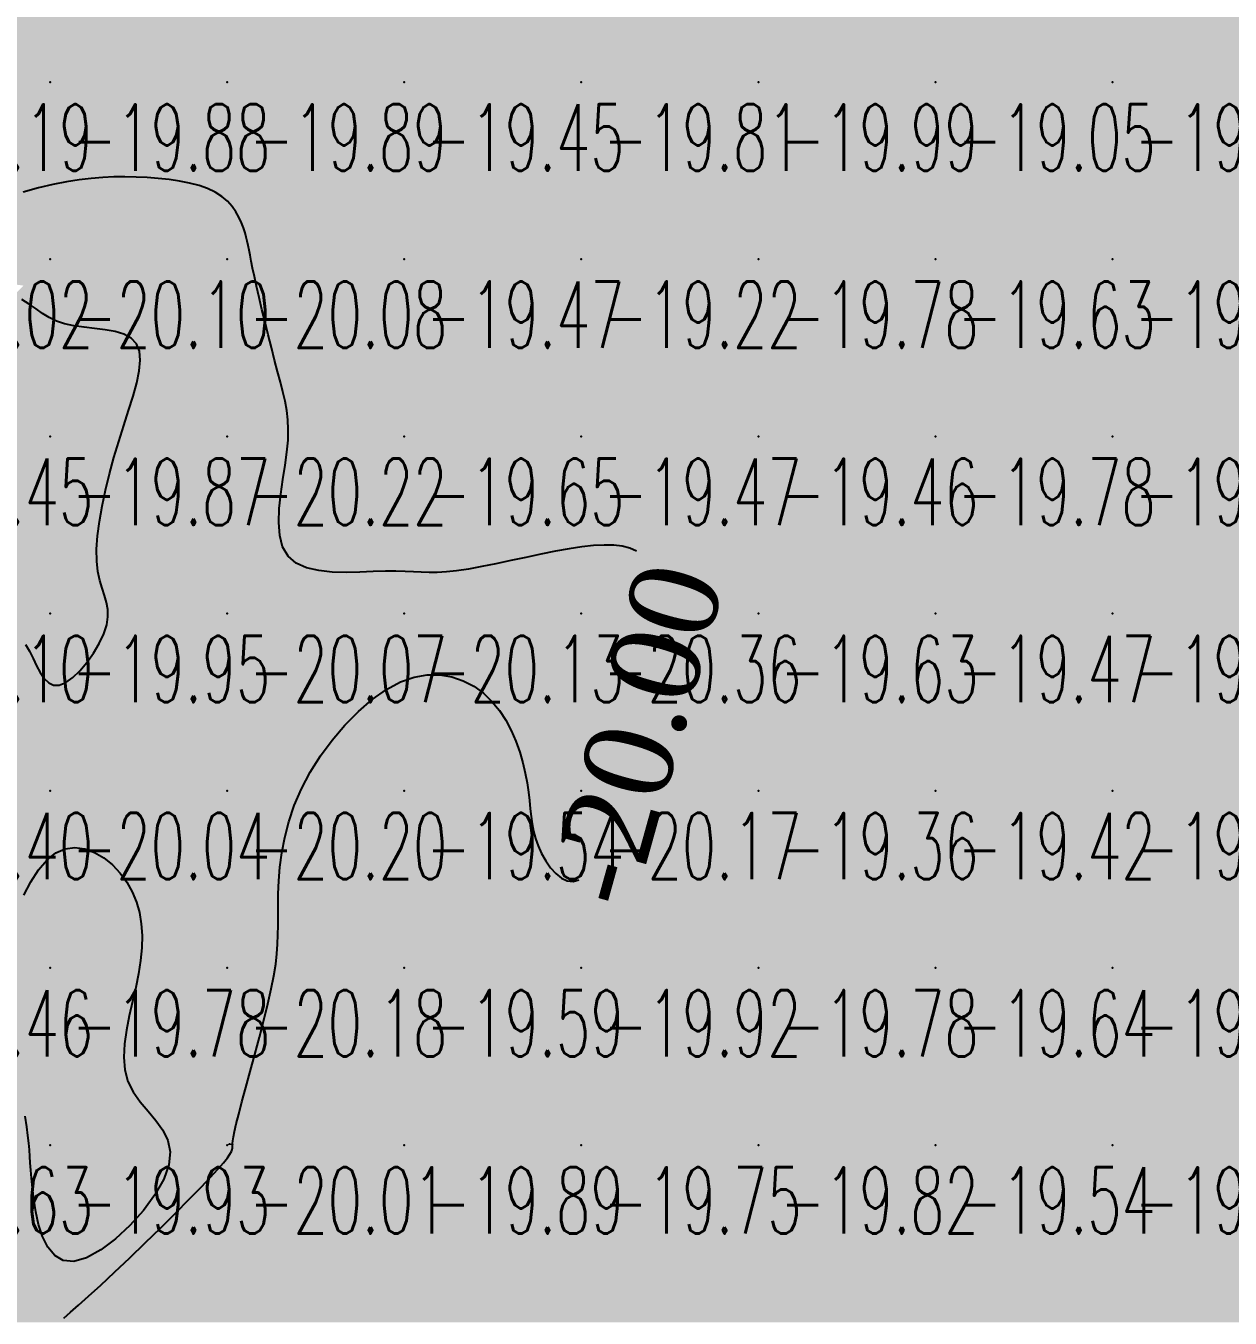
# Model space of a CAD drawing. Header units: millimetres. Extents: x 88261 to 90953, y 390274 to 392322.
# Drawn here: x 89158.9 to 89226.9, y 391437.5 to 391510.4 of the extents above; entities that cross this region are included whole.
import ezdxf
from ezdxf.enums import TextEntityAlignment as Align

# ---------------------------------------------------------------- set-up
doc = ezdxf.new("R2010")
doc.units = ezdxf.units.MM
doc.header["$LTSCALE"] = 25
for name, color, linetype in [('CN_04_00', 242, 'Continuous'), ('COTEAlt', 7, 'Continuous'), ('TN_COLORIAGE', 7, 'Continuous')]:
    doc.layers.add(name, color=color, linetype=linetype)
doc.styles.add('Simplex 1.0', font='Simplex.shx', dxfattribs={"width": 0.99, "height": 2.5})
doc.styles.get("Standard").update_dxf_attribs({"font": 'times.ttf'})

# ---------------------------------------------------------------- blocks, each defined once
blk = doc.blocks.new('COTE')
at = {"color": 0}
blk.add_point((0, 0), dxfattribs=at)
at = {"layer": 'COTEAlt'}
blk.add_attdef('ALT', text='', height=3.75, dxfattribs=at).set_placement((1.25, -1.25), align=Align.TOP_LEFT)

msp = doc.modelspace()

# ---------------------------------------------------------------- linework, layer by layer
at = {"layer": 'CN_04_00', "elevation": -20, "flags": 128}
for points in [[(89193.373, 391480.768), (89192.994, 391480.931), (89192.564, 391481.039), (89192.08, 391481.098), (89191.54, 391481.109), (89190.943, 391481.076), (89190.285, 391481.004), (89189.566, 391480.895), (89188.787, 391480.754), (89187.963, 391480.59), (89187.115, 391480.412), (89186.263, 391480.23), (89185.427, 391480.053), (89184.626, 391479.891), (89183.881, 391479.754), (89183.212, 391479.651), (89182.63, 391479.589), (89182.12, 391479.561), (89181.657, 391479.56), (89181.216, 391479.576), (89180.772, 391479.6), (89180.303, 391479.624), (89179.782, 391479.638), (89179.187, 391479.634), (89178.501, 391479.607), (89177.749, 391479.575), (89176.964, 391479.56), (89176.178, 391479.581), (89175.424, 391479.662), (89174.736, 391479.824), (89174.147, 391480.088), (89173.689, 391480.476), (89173.386, 391481.002), (89173.221, 391481.644), (89173.167, 391482.374), (89173.197, 391483.165), (89173.286, 391483.986), (89173.405, 391484.81), (89173.529, 391485.608), (89173.631, 391486.352), (89173.689, 391487.02), (89173.702, 391487.623), (89173.676, 391488.18), (89173.614, 391488.707), (89173.521, 391489.225), (89173.402, 391489.751), (89173.261, 391490.303), (89173.103, 391490.9), (89172.932, 391491.553), (89172.753, 391492.25), (89172.571, 391492.971), (89172.391, 391493.697), (89172.218, 391494.41), (89172.056, 391495.089), (89171.911, 391495.716), (89171.787, 391496.272), (89171.687, 391496.742), (89171.608, 391497.137), (89171.545, 391497.47), (89171.491, 391497.757), (89171.441, 391498.013), (89171.39, 391498.252), (89171.332, 391498.488), (89171.261, 391498.738), (89171.173, 391499.012), (89171.061, 391499.305), (89170.919, 391499.609), (89170.743, 391499.917), (89170.527, 391500.22), (89170.265, 391500.511), (89169.951, 391500.781), (89169.58, 391501.022), (89169.149, 391501.227), (89168.664, 391501.399), (89168.133, 391501.54), (89167.566, 391501.652), (89166.971, 391501.739), (89166.357, 391501.803), (89165.732, 391501.848), (89165.105, 391501.876), (89164.482, 391501.888), (89163.857, 391501.884), (89163.223, 391501.857), (89162.569, 391501.805), (89161.889, 391501.724), (89161.174, 391501.609), (89160.416, 391501.457), (89159.605, 391501.265), (89158.741, 391501.033)], [(89158.867, 391475.493), (89159.083, 391475.109), (89159.288, 391474.699), (89159.491, 391474.29), (89159.701, 391473.907), (89159.925, 391473.58), (89160.173, 391473.333), (89160.452, 391473.195), (89160.772, 391473.191), (89161.137, 391473.341), (89161.531, 391473.626), (89161.937, 391474.017), (89162.333, 391474.487), (89162.702, 391475.008), (89163.024, 391475.552), (89163.279, 391476.092), (89163.449, 391476.599), (89163.522, 391477.055), (89163.511, 391477.47), (89163.437, 391477.863), (89163.323, 391478.255), (89163.19, 391478.666), (89163.057, 391479.113), (89162.948, 391479.617), (89162.883, 391480.197), (89162.879, 391480.868), (89162.933, 391481.619), (89163.04, 391482.435), (89163.193, 391483.301), (89163.385, 391484.202), (89163.609, 391485.122), (89163.861, 391486.047), (89164.131, 391486.961), (89164.413, 391487.85), (89164.689, 391488.702), (89164.939, 391489.507), (89165.145, 391490.256), (89165.287, 391490.936), (89165.345, 391491.539), (89165.301, 391492.053), (89165.134, 391492.469), (89164.834, 391492.781), (89164.42, 391493.004), (89163.919, 391493.158), (89163.359, 391493.263), (89162.766, 391493.339), (89162.168, 391493.407), (89161.593, 391493.485), (89161.066, 391493.595), (89160.608, 391493.752), (89160.203, 391493.95), (89159.828, 391494.181), (89159.46, 391494.435), (89159.076, 391494.703), (89158.651, 391494.975)], [(89161.028, 391437.463), (89161.407, 391437.8), (89161.865, 391438.202), (89162.428, 391438.706), (89163.114, 391439.335), (89163.898, 391440.069), (89164.747, 391440.875), (89165.626, 391441.722), (89166.503, 391442.576), (89167.344, 391443.404), (89168.114, 391444.176), (89168.781, 391444.856), (89169.318, 391445.422), (89169.733, 391445.879), (89170.043, 391446.24), (89170.262, 391446.519), (89170.406, 391446.729), (89170.492, 391446.883), (89170.535, 391446.996), (89170.551, 391447.08), (89170.554, 391447.151), (89170.554, 391447.228), (89170.557, 391447.332), (89170.572, 391447.483), (89170.607, 391447.703), (89170.668, 391448.013), (89170.764, 391448.434), (89170.902, 391448.986), (89171.087, 391449.682), (89171.31, 391450.497), (89171.558, 391451.4), (89171.819, 391452.355), (89172.08, 391453.332), (89172.33, 391454.297), (89172.556, 391455.217), (89172.746, 391456.059), (89172.89, 391456.799), (89172.992, 391457.452), (89173.06, 391458.038), (89173.101, 391458.582), (89173.121, 391459.104), (89173.128, 391459.628), (89173.129, 391460.176), (89173.131, 391460.77), (89173.141, 391461.428), (89173.172, 391462.148), (89173.234, 391462.922), (89173.341, 391463.742), (89173.503, 391464.601), (89173.732, 391465.492), (89174.042, 391466.407), (89174.442, 391467.339), (89174.941, 391468.279), (89175.529, 391469.206), (89176.188, 391470.102), (89176.905, 391470.946), (89177.663, 391471.715), (89178.448, 391472.391), (89179.243, 391472.952), (89180.034, 391473.378), (89180.806, 391473.653), (89181.552, 391473.785), (89182.268, 391473.787), (89182.948, 391473.671), (89183.587, 391473.45), (89184.179, 391473.137), (89184.719, 391472.744), (89185.202, 391472.286), (89185.625, 391471.773), (89185.989, 391471.219), (89186.299, 391470.634), (89186.56, 391470.032), (89186.775, 391469.424), (89186.949, 391468.821), (89187.085, 391468.236), (89187.188, 391467.681), (89187.264, 391467.163), (89187.32, 391466.681), (89187.367, 391466.226), (89187.415, 391465.792), (89187.474, 391465.371), (89187.552, 391464.959), (89187.661, 391464.546), (89187.81, 391464.127), (89188.005, 391463.699), (89188.243, 391463.281), (89188.515, 391462.894), (89188.812, 391462.561), (89189.129, 391462.304), (89189.455, 391462.146), (89189.785, 391462.109), (89190.109, 391462.215)], [(89158.766, 391461.346), (89159.158, 391462.098), (89159.593, 391462.769), (89160.065, 391463.326), (89160.57, 391463.733), (89161.105, 391463.966), (89161.656, 391464.034), (89162.212, 391463.956), (89162.758, 391463.753), (89163.282, 391463.444), (89163.77, 391463.048), (89164.21, 391462.585), (89164.589, 391462.074), (89164.895, 391461.531), (89165.13, 391460.959), (89165.298, 391460.359), (89165.402, 391459.729), (89165.445, 391459.07), (89165.431, 391458.38), (89165.364, 391457.66), (89165.247, 391456.91), (89165.087, 391456.131), (89164.905, 391455.334), (89164.723, 391454.529), (89164.565, 391453.73), (89164.456, 391452.949), (89164.417, 391452.197), (89164.473, 391451.487), (89164.648, 391450.831), (89164.951, 391450.236), (89165.348, 391449.685), (89165.79, 391449.158), (89166.227, 391448.633), (89166.612, 391448.089), (89166.895, 391447.505), (89167.029, 391446.859), (89166.963, 391446.131), (89166.667, 391445.31), (89166.667, 391445.31), (89166.171, 391444.433), (89165.52, 391443.548), (89164.763, 391442.702), (89163.946, 391441.944), (89163.115, 391441.321), (89162.318, 391440.881), (89161.6, 391440.672), (89160.999, 391440.725), (89160.512, 391441.009), (89160.125, 391441.474), (89159.827, 391442.072), (89159.603, 391442.754), (89159.441, 391443.472), (89159.327, 391444.177), (89159.25, 391444.821), (89159.196, 391445.366), (89159.159, 391445.827), (89159.133, 391446.23), (89159.11, 391446.6), (89159.085, 391446.964), (89159.052, 391447.347), (89159.004, 391447.775), (89158.936, 391448.275), (89158.841, 391448.863)]]:
    msp.add_lwpolyline(points, dxfattribs=at)
at = {"layer": 'TN_COLORIAGE', "color": 213}
for points in [[(89156.423, 391507.239, -19.749), (89154.563, 391511.553, -19.749), (89160.249, 391507.239, -19.749), (89160.249, 391517.239, -19.749)], [(89160.249, 391517.239, -19.871), (89160.249, 391507.239, -19.871), (89170.249, 391517.239, -19.871)], [(89160.249, 391507.239, -19.871), (89170.249, 391507.239, -19.871), (89170.249, 391517.239, -19.871)], [(89170.249, 391517.239, -19.689), (89170.249, 391507.239, -19.689), (89180.249, 391517.239, -19.689)], [(89170.249, 391507.239, -19.689), (89180.249, 391507.239, -19.689), (89180.249, 391517.239, -19.689)], [(89180.249, 391517.239, -19.765), (89180.249, 391507.239, -19.765), (89190.249, 391517.239, -19.765)], [(89180.249, 391507.239, -19.765), (89190.249, 391507.239, -19.765), (89190.249, 391517.239, -19.765)], [(89190.249, 391517.239, -19.335), (89190.249, 391507.239, -19.335), (89200.249, 391517.239, -19.335)], [(89190.249, 391507.239, -19.335), (89200.249, 391507.239, -19.335), (89200.249, 391517.239, -19.335)], [(89200.249, 391517.239, -19.189), (89200.249, 391507.239, -19.189), (89210.249, 391517.239, -19.189)], [(89200.249, 391507.239, -19.189), (89210.249, 391507.239, -19.189), (89210.249, 391517.239, -19.189)], [(89210.249, 391517.239, -19.434), (89210.249, 391507.239, -19.434), (89220.249, 391517.239, -19.434)], [(89210.249, 391507.239, -19.434), (89220.249, 391507.239, -19.434), (89220.249, 391517.239, -19.434)], [(89220.249, 391517.239, -19.258), (89220.249, 391507.239, -19.258), (89230.249, 391517.239, -19.258)], [(89220.249, 391507.239, -19.258), (89230.249, 391507.239, -19.258), (89230.249, 391517.239, -19.258)], [(89151.601, 391498.592, -19.882), (89156.423, 391507.239, -19.882), (89160.249, 391507.239, -19.882)], [(89151.601, 391498.592, -19.882), (89160.249, 391501.743, -19.882), (89160.249, 391507.239, -19.882)], [(89165.033, 391502.024, -19.882), (89160.249, 391501.743, -19.882), (89170.249, 391507.239, -19.882), (89160.249, 391507.239, -19.882)], [(89170.249, 391501.416, -19.894), (89165.033, 391502.024, -19.894), (89170.249, 391507.239, -19.894)], [(89170.249, 391501.416, -19.447), (89171.453, 391498.443, -19.447), (89170.249, 391507.239, -19.447), (89180.249, 391507.239, -19.447)], [(89171.507, 391497.239, -19.447), (89171.453, 391498.443, -19.447), (89180.249, 391497.239, -19.447), (89180.249, 391507.239, -19.447)], [(89180.249, 391507.239, -19.811), (89180.249, 391497.239, -19.811), (89190.249, 391507.239, -19.811)], [(89180.249, 391497.239, -19.811), (89190.249, 391497.239, -19.811), (89190.249, 391507.239, -19.811)], [(89190.249, 391507.239, -19.988), (89190.249, 391497.239, -19.988), (89200.249, 391507.239, -19.988)], [(89190.249, 391497.239, -19.988), (89200.249, 391497.239, -19.988), (89200.249, 391507.239, -19.988)], [(89200.249, 391507.239, -19.048), (89200.249, 391497.239, -19.048), (89210.249, 391507.239, -19.048)], [(89200.249, 391497.239, -19.048), (89210.249, 391497.239, -19.048), (89210.249, 391507.239, -19.048)], [(89210.249, 391507.239, -19.28), (89210.249, 391497.239, -19.28), (89220.249, 391507.239, -19.28)], [(89210.249, 391497.239, -19.28), (89220.249, 391497.239, -19.28), (89220.249, 391507.239, -19.28)], [(89220.249, 391507.239, -19.188), (89220.249, 391497.239, -19.188), (89230.249, 391507.239, -19.188)], [(89220.249, 391497.239, -19.188), (89230.249, 391497.239, -19.188), (89230.249, 391507.239, -19.188)], [(89171.507, 391497.239, -19.474), (89173.239, 391490.23, -19.474), (89180.249, 391497.239, -19.474)], [(89174.153, 391487.239, -19.474), (89173.239, 391490.23, -19.474), (89180.249, 391487.239, -19.474), (89180.249, 391497.239, -19.474)], [(89180.249, 391497.239, -19.218), (89180.249, 391487.239, -19.218), (89190.249, 391497.239, -19.218)], [(89180.249, 391487.239, -19.218), (89190.249, 391487.239, -19.218), (89190.249, 391497.239, -19.218)], [(89190.249, 391497.239, -19.783), (89190.249, 391487.239, -19.783), (89200.249, 391497.239, -19.783)], [(89190.249, 391487.239, -19.783), (89200.249, 391487.239, -19.783), (89200.249, 391497.239, -19.783)], [(89200.249, 391497.239, -19.629), (89200.249, 391487.239, -19.629), (89210.249, 391497.239, -19.629)], [(89200.249, 391487.239, -19.629), (89210.249, 391487.239, -19.629), (89210.249, 391497.239, -19.629)], [(89210.249, 391497.239, -19.524), (89210.249, 391487.239, -19.524), (89220.249, 391497.239, -19.524)], [(89210.249, 391487.239, -19.524), (89220.249, 391487.239, -19.524), (89220.249, 391497.239, -19.524)], [(89220.249, 391487.239, -19.234), (89230.249, 391487.239, -19.234), (89230.249, 391497.239, -19.234)], [(89220.249, 391497.239, -19.234), (89220.249, 391487.239, -19.234), (89230.249, 391497.239, -19.234)], [(89160.249, 391493.047, -19.447), (89158.76, 391495.751, -19.447), (89160.249, 391487.239, -19.447), (89150.249, 391487.239, -19.447)], [(89166.642, 391493.632, -19.866), (89160.249, 391493.047, -19.866), (89160.249, 391487.239, -19.866)], [(89166.642, 391493.632, -19.866), (89163.99, 391487.239, -19.866), (89160.249, 391487.239, -19.866)], [(89154.432, 391481.422, -19.447), (89150.249, 391478.723, -19.447), (89160.249, 391487.239, -19.447), (89150.249, 391487.239, -19.447)], [(89156.664, 391477.239, -19.866), (89154.432, 391481.422, -19.866), (89160.249, 391477.239, -19.866), (89160.249, 391487.239, -19.866)], [(89162.186, 391479.176, -19.866), (89163.99, 391487.239, -19.866), (89160.249, 391477.239, -19.866), (89160.249, 391487.239, -19.866)], [(89171.933, 391478.924, -19.65), (89174.153, 391487.239, -19.65), (89180.249, 391487.239, -19.65)], [(89171.933, 391478.924, -19.65), (89180.249, 391479.923, -19.65), (89180.249, 391487.239, -19.65)], [(89180.249, 391479.923, -19.467), (89182.193, 391479.184, -19.467), (89180.249, 391487.239, -19.467), (89190.249, 391487.239, -19.467)], [(89182.193, 391479.184, -19.467), (89190.249, 391481.247, -19.467), (89190.249, 391487.239, -19.467)], [(89190.249, 391481.247, -19.457), (89194.209, 391481.199, -19.457), (89190.249, 391487.239, -19.457), (89200.249, 391487.239, -19.457)], [(89195.127, 391477.239, -19.457), (89194.209, 391481.199, -19.457), (89200.249, 391477.239, -19.457), (89200.249, 391487.239, -19.457)], [(89200.249, 391477.239, -19.781), (89210.249, 391477.239, -19.781), (89210.249, 391487.239, -19.781)], [(89200.249, 391487.239, -19.781), (89200.249, 391477.239, -19.781), (89210.249, 391487.239, -19.781)], [(89210.249, 391477.239, -19.537), (89220.249, 391477.239, -19.537), (89220.249, 391487.239, -19.537)], [(89210.249, 391487.239, -19.537), (89210.249, 391477.239, -19.537), (89220.249, 391487.239, -19.537)], [(89220.249, 391487.239, -19.043), (89220.249, 391477.239, -19.043), (89230.249, 391487.239, -19.043)], [(89220.249, 391477.239, -19.043), (89230.249, 391477.239, -19.043), (89230.249, 391487.239, -19.043)], [(89164.566, 391477.239, -19.946), (89162.186, 391479.176, -19.946), (89160.249, 391477.239, -19.946)], [(89156.664, 391477.239, -19.946), (89159.073, 391476.064, -19.946), (89160.249, 391477.239, -19.946)], [(89160.249, 391471.461, -19.946), (89159.073, 391476.064, -19.946), (89160.249, 391477.239, -19.946)], [(89160.249, 391471.461, -19.946), (89164.566, 391477.239, -19.946), (89160.249, 391477.239, -19.946)], [(89193.418, 391470.408, -19.359), (89192.379, 391467.239, -19.359), (89200.249, 391477.239, -19.359), (89200.249, 391467.239, -19.359)], [(89193.418, 391470.408, -19.626), (89195.127, 391477.239, -19.626), (89200.249, 391477.239, -19.626)], [(89200.249, 391477.239, -19.472), (89200.249, 391467.239, -19.472), (89210.249, 391477.239, -19.472)], [(89200.249, 391467.239, -19.472), (89210.249, 391467.239, -19.472), (89210.249, 391477.239, -19.472)], [(89210.249, 391477.239, -19.429), (89210.249, 391467.239, -19.429), (89220.249, 391477.239, -19.429)], [(89210.249, 391467.239, -19.429), (89220.249, 391467.239, -19.429), (89220.249, 391477.239, -19.429)], [(89220.249, 391467.239, -19.269), (89230.249, 391467.239, -19.269), (89230.249, 391477.239, -19.269)], [(89220.249, 391477.239, -19.269), (89220.249, 391467.239, -19.269), (89230.249, 391477.239, -19.269)], [(89180.249, 391475.043, -19.543), (89173.34, 391467.239, -19.543), (89180.249, 391467.239, -19.543)], [(89180.249, 391475.043, -19.543), (89185.867, 391472.858, -19.543), (89180.249, 391467.239, -19.543)], [(89187.496, 391467.239, -19.543), (89185.867, 391472.858, -19.543), (89180.249, 391467.239, -19.543)], [(89173.265, 391457.239, -19.543), (89173.045, 391460.035, -19.543), (89180.249, 391457.239, -19.543), (89180.249, 391467.239, -19.543)], [(89173.045, 391460.035, -19.543), (89173.34, 391467.239, -19.543), (89180.249, 391467.239, -19.543)], [(89187.278, 391464.269, -19.543), (89187.496, 391467.239, -19.543), (89180.249, 391457.239, -19.543), (89180.249, 391467.239, -19.543)], [(89190.249, 391457.239, -19.359), (89200.249, 391457.239, -19.359), (89200.249, 391467.239, -19.359)], [(89190.249, 391460.446, -19.359), (89192.379, 391467.239, -19.359), (89190.249, 391457.239, -19.359), (89200.249, 391467.239, -19.359)], [(89200.249, 391457.239, -19.418), (89210.249, 391457.239, -19.418), (89210.249, 391467.239, -19.418)], [(89200.249, 391467.239, -19.418), (89200.249, 391457.239, -19.418), (89210.249, 391467.239, -19.418)], [(89210.249, 391457.239, -19.42), (89220.249, 391457.239, -19.42), (89220.249, 391467.239, -19.42)], [(89210.249, 391467.239, -19.42), (89210.249, 391457.239, -19.42), (89220.249, 391467.239, -19.42)], [(89220.249, 391467.239, -19.172), (89220.249, 391457.239, -19.172), (89230.249, 391467.239, -19.172)], [(89220.249, 391457.239, -19.172), (89230.249, 391457.239, -19.172), (89230.249, 391467.239, -19.172)], [(89160.249, 391465.696, -19.784), (89157.041, 391457.239, -19.784), (89160.249, 391457.239, -19.784)], [(89160.249, 391465.696, -19.784), (89165.386, 391462.377, -19.784), (89160.249, 391457.239, -19.784)], [(89190.249, 391460.446, -19.59), (89187.278, 391464.269, -19.59), (89190.249, 391457.239, -19.59), (89180.249, 391457.239, -19.59)], [(89165.74, 391457.239, -19.784), (89165.386, 391462.377, -19.784), (89160.249, 391457.239, -19.784)], [(89157.041, 391457.239, -19.784), (89157.703, 391454.693, -19.784), (89160.249, 391457.239, -19.784)], [(89159.226, 391447.239, -19.784), (89157.703, 391454.693, -19.784), (89160.249, 391447.239, -19.784), (89160.249, 391457.239, -19.784)], [(89163.137, 391450.127, -19.784), (89165.74, 391457.239, -19.784), (89160.249, 391447.239, -19.784), (89160.249, 391457.239, -19.784)], [(89170.369, 391447.36, -19.59), (89173.265, 391457.239, -19.59), (89180.249, 391457.239, -19.59)], [(89170.672, 391447.239, -19.59), (89170.369, 391447.36, -19.59), (89180.249, 391447.239, -19.59), (89180.249, 391457.239, -19.59)], [(89180.249, 391457.239, -19.918), (89180.249, 391447.239, -19.918), (89190.249, 391457.239, -19.918)], [(89180.249, 391447.239, -19.918), (89190.249, 391447.239, -19.918), (89190.249, 391457.239, -19.918)], [(89190.249, 391457.239, -19.778), (89190.249, 391447.239, -19.778), (89200.249, 391457.239, -19.778)], [(89190.249, 391447.239, -19.778), (89200.249, 391447.239, -19.778), (89200.249, 391457.239, -19.778)], [(89200.249, 391457.239, -19.645), (89200.249, 391447.239, -19.645), (89210.249, 391457.239, -19.645)], [(89200.249, 391447.239, -19.645), (89210.249, 391447.239, -19.645), (89210.249, 391457.239, -19.645)], [(89210.249, 391457.239, -19.417), (89210.249, 391447.239, -19.417), (89220.249, 391457.239, -19.417)], [(89210.249, 391447.239, -19.417), (89220.249, 391447.239, -19.417), (89220.249, 391457.239, -19.417)], [(89220.249, 391447.239, -19.53), (89230.249, 391447.239, -19.53), (89230.249, 391457.239, -19.53)], [(89220.249, 391457.239, -19.53), (89220.249, 391447.239, -19.53), (89230.249, 391457.239, -19.53)], [(89169.599, 391447.239, -19.928), (89163.137, 391450.127, -19.928), (89160.249, 391447.239, -19.928)], [(89159.006, 391445.996, -19.928), (89159.226, 391447.239, -19.928), (89160.249, 391447.239, -19.928)], [(89160.249, 391437.699, -19.928), (89159.006, 391445.996, -19.928), (89160.249, 391447.239, -19.928)], [(89160.249, 391437.699, -19.928), (89169.599, 391447.239, -19.928), (89160.249, 391447.239, -19.928)], [(89170.249, 391437.239, -19.887), (89180.249, 391437.239, -19.887), (89180.249, 391447.239, -19.887)], [(89170.249, 391446.165, -19.887), (89170.672, 391447.239, -19.887), (89170.249, 391437.239, -19.887), (89180.249, 391447.239, -19.887)], [(89180.249, 391447.239, -19.745), (89180.249, 391437.239, -19.745), (89190.249, 391447.239, -19.745)], [(89180.249, 391437.239, -19.745), (89190.249, 391437.239, -19.745), (89190.249, 391447.239, -19.745)], [(89190.249, 391447.239, -19.818), (89190.249, 391437.239, -19.818), (89200.249, 391447.239, -19.818)], [(89190.249, 391437.239, -19.818), (89200.249, 391437.239, -19.818), (89200.249, 391447.239, -19.818)], [(89200.249, 391437.239, -19.544), (89210.249, 391437.239, -19.544), (89210.249, 391447.239, -19.544)], [(89200.249, 391447.239, -19.544), (89200.249, 391437.239, -19.544), (89210.249, 391447.239, -19.544)], [(89210.249, 391447.239, -19.43), (89210.249, 391437.239, -19.43), (89220.249, 391447.239, -19.43)], [(89210.249, 391437.239, -19.43), (89220.249, 391437.239, -19.43), (89220.249, 391447.239, -19.43)], [(89220.249, 391447.239, -19.482), (89220.249, 391437.239, -19.482), (89230.249, 391447.239, -19.482)], [(89220.249, 391437.239, -19.482), (89230.249, 391437.239, -19.482), (89230.249, 391447.239, -19.482)], [(89161.018, 391437.239, -19.958), (89170.249, 391446.165, -19.958), (89170.249, 391437.239, -19.958)]]:
    msp.add_solid(points, dxfattribs=at)
at = {"layer": 'TN_COLORIAGE', "color": 223}
for points in [[(89160.249, 391501.743, -20.097), (89165.033, 391502.024, -20.097), (89160.249, 391497.239, -20.097)], [(89160.249, 391497.239, -20), (89165.033, 391502.024, -20), (89170.249, 391497.239, -20), (89170.249, 391501.416, -20)], [(89160.249, 391497.239, -20), (89160.249, 391501.743, -20), (89150.249, 391497.239, -20), (89151.601, 391498.592, -20)], [(89171.453, 391498.443, -20.076), (89170.249, 391501.416, -20.076), (89170.249, 391497.239, -20.076)], [(89171.453, 391498.443, -20.076), (89171.507, 391497.239, -20.076), (89170.249, 391497.239, -20.076)], [(89160.249, 391497.239, -20), (89158.76, 391495.751, -20), (89150.249, 391497.239, -20), (89150.249, 391496.916, -20)], [(89158.76, 391495.751, -20.097), (89160.249, 391493.047, -20.097), (89160.249, 391497.239, -20.097)], [(89160.249, 391497.239, -20), (89160.249, 391493.047, -20), (89170.249, 391497.239, -20), (89166.642, 391493.632, -20)], [(89170.249, 391487.239, -20), (89163.99, 391487.239, -20), (89170.249, 391497.239, -20), (89166.642, 391493.632, -20)], [(89170.249, 391487.239, -20), (89173.239, 391490.23, -20), (89170.249, 391497.239, -20), (89171.507, 391497.239, -20)], [(89173.239, 391490.23, -20.224), (89174.153, 391487.239, -20.224), (89170.249, 391487.239, -20.224)], [(89163.99, 391487.239, -20.224), (89162.186, 391479.176, -20.224), (89170.249, 391487.239, -20.224)], [(89170.249, 391487.239, -20), (89162.186, 391479.176, -20), (89170.249, 391477.239, -20), (89164.566, 391477.239, -20)], [(89170.249, 391487.239, -20), (89174.153, 391487.239, -20), (89170.249, 391477.239, -20), (89171.933, 391478.924, -20)], [(89190.249, 391477.239, -20), (89190.249, 391481.247, -20), (89180.249, 391477.239, -20), (89182.193, 391479.184, -20)], [(89194.209, 391481.199, -20.356), (89190.249, 391481.247, -20.356), (89190.249, 391477.239, -20.356)], [(89194.209, 391481.199, -20.356), (89195.127, 391477.239, -20.356), (89190.249, 391477.239, -20.356)], [(89180.249, 391477.239, -20), (89180.249, 391479.923, -20), (89170.249, 391477.239, -20), (89171.933, 391478.924, -20)], [(89182.193, 391479.184, -20.129), (89180.249, 391479.923, -20.129), (89180.249, 391477.239, -20.129)], [(89150.249, 391467.239, -20), (89159.073, 391476.064, -20), (89150.249, 391477.239, -20), (89156.664, 391477.239, -20)], [(89160.249, 391467.239, -20.071), (89170.249, 391467.239, -20.071), (89170.249, 391477.239, -20.071)], [(89170.249, 391477.239, -20), (89164.566, 391477.239, -20), (89160.249, 391467.239, -20), (89160.249, 391471.461, -20)], [(89170.249, 391467.239, -20), (89173.34, 391467.239, -20), (89180.249, 391477.239, -20), (89180.249, 391475.043, -20)], [(89170.249, 391477.239, -20.129), (89170.249, 391467.239, -20.129), (89180.249, 391477.239, -20.129)], [(89190.249, 391477.239, -20), (89185.867, 391472.858, -20), (89180.249, 391477.239, -20), (89180.249, 391475.043, -20)], [(89190.249, 391477.239, -20), (89185.867, 391472.858, -20), (89190.249, 391467.239, -20), (89187.496, 391467.239, -20)], [(89190.249, 391477.239, -20), (89195.127, 391477.239, -20), (89190.249, 391467.239, -20), (89193.418, 391470.408, -20)], [(89150.249, 391467.239, -20), (89159.073, 391476.064, -20), (89160.249, 391467.239, -20), (89160.249, 391471.461, -20)], [(89192.379, 391467.239, -20.173), (89193.418, 391470.408, -20.173), (89190.249, 391467.239, -20.173)], [(89150.249, 391457.239, -20), (89157.041, 391457.239, -20), (89160.249, 391467.239, -20), (89160.249, 391465.696, -20)], [(89150.249, 391467.239, -20.039), (89150.249, 391457.239, -20.039), (89160.249, 391467.239, -20.039)], [(89170.249, 391467.239, -20), (89165.386, 391462.377, -20), (89160.249, 391467.239, -20), (89160.249, 391465.696, -20)], [(89170.249, 391467.239, -20), (89165.386, 391462.377, -20), (89170.249, 391457.239, -20), (89165.74, 391457.239, -20)], [(89170.249, 391467.239, -20), (89173.34, 391467.239, -20), (89170.249, 391457.239, -20), (89173.045, 391460.035, -20)], [(89187.278, 391464.269, -20.173), (89190.249, 391460.446, -20.173), (89190.249, 391467.239, -20.173)], [(89187.496, 391467.239, -20.173), (89187.278, 391464.269, -20.173), (89190.249, 391467.239, -20.173)], [(89192.379, 391467.239, -20.173), (89190.249, 391460.446, -20.173), (89190.249, 391467.239, -20.173)], [(89173.045, 391460.035, -20.177), (89173.265, 391457.239, -20.177), (89170.249, 391457.239, -20.177)], [(89165.74, 391457.239, -20.177), (89163.137, 391450.127, -20.177), (89170.249, 391457.239, -20.177)], [(89170.249, 391457.239, -20), (89163.137, 391450.127, -20), (89170.249, 391447.239, -20), (89169.599, 391447.239, -20)], [(89170.249, 391457.239, -20), (89173.265, 391457.239, -20), (89170.249, 391447.239, -20), (89170.369, 391447.36, -20)], [(89157.703, 391454.693, -20.632), (89159.226, 391447.239, -20.632), (89150.249, 391447.239, -20.632)], [(89150.249, 391447.239, -20), (89159.226, 391447.239, -20), (89150.249, 391437.239, -20), (89159.006, 391445.996, -20)], [(89170.249, 391447.239, -20), (89169.599, 391447.239, -20), (89160.249, 391437.239, -20), (89160.249, 391437.699, -20)], [(89170.249, 391447.239, -20), (89170.249, 391446.165, -20), (89160.249, 391437.239, -20), (89161.018, 391437.239, -20)], [(89170.369, 391447.36, -20.005), (89170.672, 391447.239, -20.005), (89170.249, 391447.239, -20.005)], [(89170.672, 391447.239, -20.005), (89170.249, 391446.165, -20.005), (89170.249, 391447.239, -20.005)], [(89150.249, 391437.239, -20), (89159.006, 391445.996, -20), (89160.249, 391437.239, -20), (89160.249, 391437.699, -20)]]:
    msp.add_solid(points, dxfattribs=at)

# ---------------------------------------------------------------- block references
at = {"layer": 'COTEAlt'}
ref = msp.add_blockref('COTE', (89150.249, 391507.239), dxfattribs=at)
ref.add_attrib('ALT', '-20.19', dxfattribs={"height": 3.75, "style": 'Simplex 1.0', "width": 0.6}).set_placement((89151.499, 391505.989), align=Align.TOP_LEFT)
ref = msp.add_blockref('COTE', (89160.249, 391507.239), dxfattribs=at)
ref.add_attrib('ALT', '-19.88', dxfattribs={"height": 3.75, "style": 'Simplex 1.0', "width": 0.6}).set_placement((89161.499, 391505.989), align=Align.TOP_LEFT)
ref = msp.add_blockref('COTE', (89170.249, 391507.239), dxfattribs=at)
ref.add_attrib('ALT', '-19.89', dxfattribs={"height": 3.75, "style": 'Simplex 1.0', "width": 0.6}).set_placement((89171.499, 391505.989), align=Align.TOP_LEFT)
ref = msp.add_blockref('COTE', (89180.249, 391507.239), dxfattribs=at)
ref.add_attrib('ALT', '-19.45', dxfattribs={"height": 3.75, "style": 'Simplex 1.0', "width": 0.6}).set_placement((89181.499, 391505.989), align=Align.TOP_LEFT)
ref = msp.add_blockref('COTE', (89190.249, 391507.239), dxfattribs=at)
ref.add_attrib('ALT', '-19.81', dxfattribs={"height": 3.75, "style": 'Simplex 1.0', "width": 0.6}).set_placement((89191.499, 391505.989), align=Align.TOP_LEFT)
ref = msp.add_blockref('COTE', (89200.249, 391507.239), dxfattribs=at)
ref.add_attrib('ALT', '-19.99', dxfattribs={"height": 3.75, "style": 'Simplex 1.0', "width": 0.6}).set_placement((89201.499, 391505.989), align=Align.TOP_LEFT)
ref = msp.add_blockref('COTE', (89210.249, 391507.239), dxfattribs=at)
ref.add_attrib('ALT', '-19.05', dxfattribs={"height": 3.75, "style": 'Simplex 1.0', "width": 0.6}).set_placement((89211.499, 391505.989), align=Align.TOP_LEFT)
ref = msp.add_blockref('COTE', (89220.249, 391507.239), dxfattribs=at)
ref.add_attrib('ALT', '-19.28', dxfattribs={"height": 3.75, "style": 'Simplex 1.0', "width": 0.6}).set_placement((89221.499, 391505.989), align=Align.TOP_LEFT)
ref = msp.add_blockref('COTE', (89150.249, 391497.239), dxfattribs=at)
ref.add_attrib('ALT', '-20.02', dxfattribs={"height": 3.75, "style": 'Simplex 1.0', "width": 0.6}).set_placement((89151.499, 391495.989), align=Align.TOP_LEFT)
ref = msp.add_blockref('COTE', (89160.249, 391497.239), dxfattribs=at)
ref.add_attrib('ALT', '-20.10', dxfattribs={"height": 3.75, "style": 'Simplex 1.0', "width": 0.6}).set_placement((89161.499, 391495.989), align=Align.TOP_LEFT)
ref = msp.add_blockref('COTE', (89170.249, 391497.239), dxfattribs=at)
ref.add_attrib('ALT', '-20.08', dxfattribs={"height": 3.75, "style": 'Simplex 1.0', "width": 0.6}).set_placement((89171.499, 391495.989), align=Align.TOP_LEFT)
ref = msp.add_blockref('COTE', (89180.249, 391497.239), dxfattribs=at)
ref.add_attrib('ALT', '-19.47', dxfattribs={"height": 3.75, "style": 'Simplex 1.0', "width": 0.6}).set_placement((89181.499, 391495.989), align=Align.TOP_LEFT)
ref = msp.add_blockref('COTE', (89190.249, 391497.239), dxfattribs=at)
ref.add_attrib('ALT', '-19.22', dxfattribs={"height": 3.75, "style": 'Simplex 1.0', "width": 0.6}).set_placement((89191.499, 391495.989), align=Align.TOP_LEFT)
ref = msp.add_blockref('COTE', (89200.249, 391497.239), dxfattribs=at)
ref.add_attrib('ALT', '-19.78', dxfattribs={"height": 3.75, "style": 'Simplex 1.0', "width": 0.6}).set_placement((89201.499, 391495.989), align=Align.TOP_LEFT)
ref = msp.add_blockref('COTE', (89210.249, 391497.239), dxfattribs=at)
ref.add_attrib('ALT', '-19.63', dxfattribs={"height": 3.75, "style": 'Simplex 1.0', "width": 0.6}).set_placement((89211.499, 391495.989), align=Align.TOP_LEFT)
ref = msp.add_blockref('COTE', (89220.249, 391497.239), dxfattribs=at)
ref.add_attrib('ALT', '-19.52', dxfattribs={"height": 3.75, "style": 'Simplex 1.0', "width": 0.6}).set_placement((89221.499, 391495.989), align=Align.TOP_LEFT)
ref = msp.add_blockref('COTE', (89150.249, 391487.239), dxfattribs=at)
ref.add_attrib('ALT', '-19.45', dxfattribs={"height": 3.75, "style": 'Simplex 1.0', "width": 0.6}).set_placement((89151.499, 391485.989), align=Align.TOP_LEFT)
ref = msp.add_blockref('COTE', (89160.249, 391487.239), dxfattribs=at)
ref.add_attrib('ALT', '-19.87', dxfattribs={"height": 3.75, "style": 'Simplex 1.0', "width": 0.6}).set_placement((89161.499, 391485.989), align=Align.TOP_LEFT)
ref = msp.add_blockref('COTE', (89170.249, 391487.239), dxfattribs=at)
ref.add_attrib('ALT', '-20.22', dxfattribs={"height": 3.75, "style": 'Simplex 1.0', "width": 0.6}).set_placement((89171.499, 391485.989), align=Align.TOP_LEFT)
ref = msp.add_blockref('COTE', (89180.249, 391487.239), dxfattribs=at)
ref.add_attrib('ALT', '-19.65', dxfattribs={"height": 3.75, "style": 'Simplex 1.0', "width": 0.6}).set_placement((89181.499, 391485.989), align=Align.TOP_LEFT)
ref = msp.add_blockref('COTE', (89190.249, 391487.239), dxfattribs=at)
ref.add_attrib('ALT', '-19.47', dxfattribs={"height": 3.75, "style": 'Simplex 1.0', "width": 0.6}).set_placement((89191.499, 391485.989), align=Align.TOP_LEFT)
ref = msp.add_blockref('COTE', (89200.249, 391487.239), dxfattribs=at)
ref.add_attrib('ALT', '-19.46', dxfattribs={"height": 3.75, "style": 'Simplex 1.0', "width": 0.6}).set_placement((89201.499, 391485.989), align=Align.TOP_LEFT)
ref = msp.add_blockref('COTE', (89210.249, 391487.239), dxfattribs=at)
ref.add_attrib('ALT', '-19.78', dxfattribs={"height": 3.75, "style": 'Simplex 1.0', "width": 0.6}).set_placement((89211.499, 391485.989), align=Align.TOP_LEFT)
ref = msp.add_blockref('COTE', (89220.249, 391487.239), dxfattribs=at)
ref.add_attrib('ALT', '-19.54', dxfattribs={"height": 3.75, "style": 'Simplex 1.0', "width": 0.6}).set_placement((89221.499, 391485.989), align=Align.TOP_LEFT)
ref = msp.add_blockref('COTE', (89150.249, 391477.239), dxfattribs=at)
ref.add_attrib('ALT', '-20.10', dxfattribs={"height": 3.75, "style": 'Simplex 1.0', "width": 0.6}).set_placement((89151.499, 391475.989), align=Align.TOP_LEFT)
ref = msp.add_blockref('COTE', (89160.249, 391477.239), dxfattribs=at)
ref.add_attrib('ALT', '-19.95', dxfattribs={"height": 3.75, "style": 'Simplex 1.0', "width": 0.6}).set_placement((89161.499, 391475.989), align=Align.TOP_LEFT)
ref = msp.add_blockref('COTE', (89170.249, 391477.239), dxfattribs=at)
ref.add_attrib('ALT', '-20.07', dxfattribs={"height": 3.75, "style": 'Simplex 1.0', "width": 0.6}).set_placement((89171.499, 391475.989), align=Align.TOP_LEFT)
ref = msp.add_blockref('COTE', (89180.249, 391477.239), dxfattribs=at)
ref.add_attrib('ALT', '-20.13', dxfattribs={"height": 3.75, "style": 'Simplex 1.0', "width": 0.6}).set_placement((89181.499, 391475.989), align=Align.TOP_LEFT)
ref = msp.add_blockref('COTE', (89190.249, 391477.239), dxfattribs=at)
ref.add_attrib('ALT', '-20.36', dxfattribs={"height": 3.75, "style": 'Simplex 1.0', "width": 0.6}).set_placement((89191.499, 391475.989), align=Align.TOP_LEFT)
ref = msp.add_blockref('COTE', (89200.249, 391477.239), dxfattribs=at)
ref.add_attrib('ALT', '-19.63', dxfattribs={"height": 3.75, "style": 'Simplex 1.0', "width": 0.6}).set_placement((89201.499, 391475.989), align=Align.TOP_LEFT)
ref = msp.add_blockref('COTE', (89210.249, 391477.239), dxfattribs=at)
ref.add_attrib('ALT', '-19.47', dxfattribs={"height": 3.75, "style": 'Simplex 1.0', "width": 0.6}).set_placement((89211.499, 391475.989), align=Align.TOP_LEFT)
ref = msp.add_blockref('COTE', (89220.249, 391477.239), dxfattribs=at)
ref.add_attrib('ALT', '-19.43', dxfattribs={"height": 3.75, "style": 'Simplex 1.0', "width": 0.6}).set_placement((89221.499, 391475.989), align=Align.TOP_LEFT)
ref = msp.add_blockref('COTE', (89150.249, 391467.239), dxfattribs=at)
ref.add_attrib('ALT', '-20.40', dxfattribs={"height": 3.75, "style": 'Simplex 1.0', "width": 0.6}).set_placement((89151.499, 391465.989), align=Align.TOP_LEFT)
ref = msp.add_blockref('COTE', (89160.249, 391467.239), dxfattribs=at)
ref.add_attrib('ALT', '-20.04', dxfattribs={"height": 3.75, "style": 'Simplex 1.0', "width": 0.6}).set_placement((89161.499, 391465.989), align=Align.TOP_LEFT)
ref = msp.add_blockref('COTE', (89170.249, 391467.239), dxfattribs=at)
ref.add_attrib('ALT', '-20.20', dxfattribs={"height": 3.75, "style": 'Simplex 1.0', "width": 0.6}).set_placement((89171.499, 391465.989), align=Align.TOP_LEFT)
ref = msp.add_blockref('COTE', (89180.249, 391467.239), dxfattribs=at)
ref.add_attrib('ALT', '-19.54', dxfattribs={"height": 3.75, "style": 'Simplex 1.0', "width": 0.6}).set_placement((89181.499, 391465.989), align=Align.TOP_LEFT)
ref = msp.add_blockref('COTE', (89190.249, 391467.239), dxfattribs=at)
ref.add_attrib('ALT', '-20.17', dxfattribs={"height": 3.75, "style": 'Simplex 1.0', "width": 0.6}).set_placement((89191.499, 391465.989), align=Align.TOP_LEFT)
ref = msp.add_blockref('COTE', (89200.249, 391467.239), dxfattribs=at)
ref.add_attrib('ALT', '-19.36', dxfattribs={"height": 3.75, "style": 'Simplex 1.0', "width": 0.6}).set_placement((89201.499, 391465.989), align=Align.TOP_LEFT)
ref = msp.add_blockref('COTE', (89210.249, 391467.239), dxfattribs=at)
ref.add_attrib('ALT', '-19.42', dxfattribs={"height": 3.75, "style": 'Simplex 1.0', "width": 0.6}).set_placement((89211.499, 391465.989), align=Align.TOP_LEFT)
ref = msp.add_blockref('COTE', (89220.249, 391467.239), dxfattribs=at)
ref.add_attrib('ALT', '-19.42', dxfattribs={"height": 3.75, "style": 'Simplex 1.0', "width": 0.6}).set_placement((89221.499, 391465.989), align=Align.TOP_LEFT)
ref = msp.add_blockref('COTE', (89150.249, 391457.239), dxfattribs=at)
ref.add_attrib('ALT', '-20.46', dxfattribs={"height": 3.75, "style": 'Simplex 1.0', "width": 0.6}).set_placement((89151.499, 391455.989), align=Align.TOP_LEFT)
ref = msp.add_blockref('COTE', (89160.249, 391457.239), dxfattribs=at)
ref.add_attrib('ALT', '-19.78', dxfattribs={"height": 3.75, "style": 'Simplex 1.0', "width": 0.6}).set_placement((89161.499, 391455.989), align=Align.TOP_LEFT)
ref = msp.add_blockref('COTE', (89170.249, 391457.239), dxfattribs=at)
ref.add_attrib('ALT', '-20.18', dxfattribs={"height": 3.75, "style": 'Simplex 1.0', "width": 0.6}).set_placement((89171.499, 391455.989), align=Align.TOP_LEFT)
ref = msp.add_blockref('COTE', (89180.249, 391457.239), dxfattribs=at)
ref.add_attrib('ALT', '-19.59', dxfattribs={"height": 3.75, "style": 'Simplex 1.0', "width": 0.6}).set_placement((89181.499, 391455.989), align=Align.TOP_LEFT)
ref = msp.add_blockref('COTE', (89190.249, 391457.239), dxfattribs=at)
ref.add_attrib('ALT', '-19.92', dxfattribs={"height": 3.75, "style": 'Simplex 1.0', "width": 0.6}).set_placement((89191.499, 391455.989), align=Align.TOP_LEFT)
ref = msp.add_blockref('COTE', (89200.249, 391457.239), dxfattribs=at)
ref.add_attrib('ALT', '-19.78', dxfattribs={"height": 3.75, "style": 'Simplex 1.0', "width": 0.6}).set_placement((89201.499, 391455.989), align=Align.TOP_LEFT)
ref = msp.add_blockref('COTE', (89210.249, 391457.239), dxfattribs=at)
ref.add_attrib('ALT', '-19.64', dxfattribs={"height": 3.75, "style": 'Simplex 1.0', "width": 0.6}).set_placement((89211.499, 391455.989), align=Align.TOP_LEFT)
ref = msp.add_blockref('COTE', (89220.249, 391457.239), dxfattribs=at)
ref.add_attrib('ALT', '-19.42', dxfattribs={"height": 3.75, "style": 'Simplex 1.0', "width": 0.6}).set_placement((89221.499, 391455.989), align=Align.TOP_LEFT)
ref = msp.add_blockref('COTE', (89150.249, 391447.239), dxfattribs=at)
ref.add_attrib('ALT', '-20.63', dxfattribs={"height": 3.75, "style": 'Simplex 1.0', "width": 0.6}).set_placement((89151.499, 391445.989), align=Align.TOP_LEFT)
ref = msp.add_blockref('COTE', (89160.249, 391447.239), dxfattribs=at)
ref.add_attrib('ALT', '-19.93', dxfattribs={"height": 3.75, "style": 'Simplex 1.0', "width": 0.6}).set_placement((89161.499, 391445.989), align=Align.TOP_LEFT)
ref = msp.add_blockref('COTE', (89170.249, 391447.239), dxfattribs=at)
ref.add_attrib('ALT', '-20.01', dxfattribs={"height": 3.75, "style": 'Simplex 1.0', "width": 0.6}).set_placement((89171.499, 391445.989), align=Align.TOP_LEFT)
ref = msp.add_blockref('COTE', (89180.249, 391447.239), dxfattribs=at)
ref.add_attrib('ALT', '-19.89', dxfattribs={"height": 3.75, "style": 'Simplex 1.0', "width": 0.6}).set_placement((89181.499, 391445.989), align=Align.TOP_LEFT)
ref = msp.add_blockref('COTE', (89190.249, 391447.239), dxfattribs=at)
ref.add_attrib('ALT', '-19.75', dxfattribs={"height": 3.75, "style": 'Simplex 1.0', "width": 0.6}).set_placement((89191.499, 391445.989), align=Align.TOP_LEFT)
ref = msp.add_blockref('COTE', (89200.249, 391447.239), dxfattribs=at)
ref.add_attrib('ALT', '-19.82', dxfattribs={"height": 3.75, "style": 'Simplex 1.0', "width": 0.6}).set_placement((89201.499, 391445.989), align=Align.TOP_LEFT)
ref = msp.add_blockref('COTE', (89210.249, 391447.239), dxfattribs=at)
ref.add_attrib('ALT', '-19.54', dxfattribs={"height": 3.75, "style": 'Simplex 1.0', "width": 0.6}).set_placement((89211.499, 391445.989), align=Align.TOP_LEFT)
ref = msp.add_blockref('COTE', (89220.249, 391447.239), dxfattribs=at)
ref.add_attrib('ALT', '-19.43', dxfattribs={"height": 3.75, "style": 'Simplex 1.0', "width": 0.6}).set_placement((89221.499, 391445.989), align=Align.TOP_LEFT)

# ---------------------------------------------------------------- texts
at = {"layer": 'CN_04_00'}
msp.add_text('-20.00', height=5, rotation=74.40399, dxfattribs=at).set_placement((89193.362, 391470.42, -20), align=Align.MIDDLE_CENTER)

doc.saveas('drawing.dxf')
